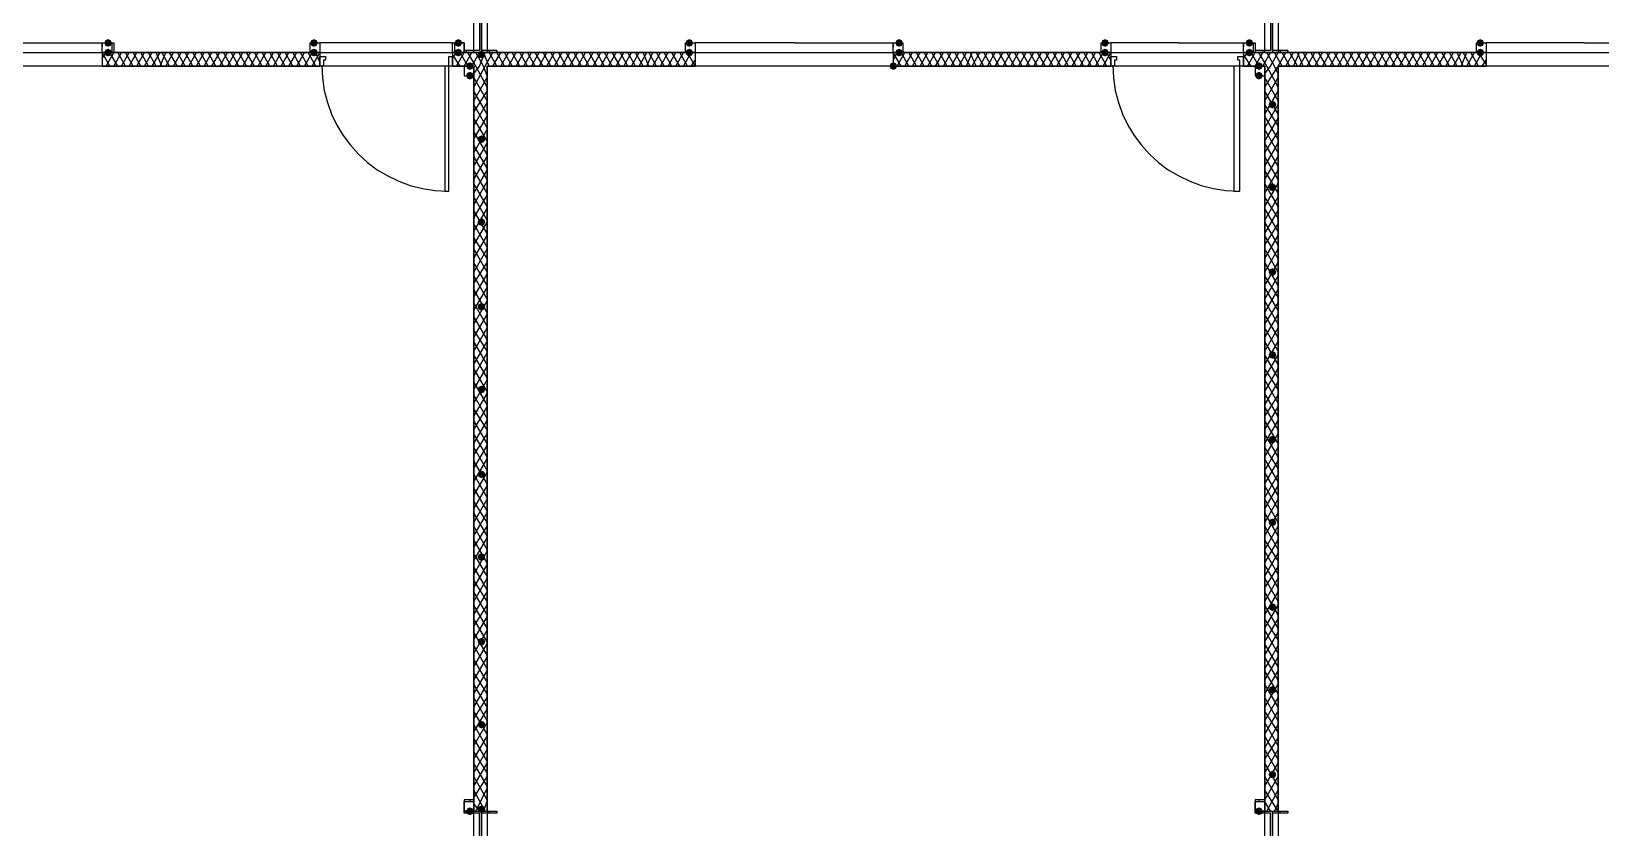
# Model space of a CAD drawing. Header units: millimetres. Extents: x 0 to 420, y 0 to 297.
# Drawn here: x 158.71 to 193.23, y 123.3 to 140.8 of the extents above; entities that cross this region are included whole.
import ezdxf

# ---------------------------------------------------------------- set-up
doc = ezdxf.new("R2010")
doc.units = ezdxf.units.MM
doc.layers.get('0').update_dxf_attribs({"linetype": 'CONTINUOUS'})

msp = doc.modelspace()

# ---------------------------------------------------------------- hatches: boundary and pattern name
at = {"true_color": 0x000007}
for points in [[(160.485667, 140.546667), (160.460796, 140.486871), (160.401, 140.462), (160.341204, 140.486871), (160.316333, 140.546667), (160.341204, 140.606462), (160.401, 140.631333), (160.460796, 140.606463)], [(165.015333, 140.546667), (164.990463, 140.486871), (164.930667, 140.462), (164.870871, 140.486871), (164.846, 140.546667), (164.870871, 140.606462), (164.930667, 140.631333), (164.990462, 140.606463)], [(168.190333, 140.546667), (168.165462, 140.486871), (168.105667, 140.462), (168.045871, 140.486871), (168.021, 140.546667), (168.045871, 140.606462), (168.105667, 140.631333), (168.165462, 140.606463)], [(173.270333, 140.546667), (173.245463, 140.486871), (173.185667, 140.462), (173.125871, 140.486871), (173.101, 140.546667), (173.125871, 140.606462), (173.185667, 140.631333), (173.245462, 140.606463)], [(177.884667, 140.546667), (177.859796, 140.486871), (177.8, 140.462), (177.740204, 140.486871), (177.715333, 140.546667), (177.740204, 140.606462), (177.8, 140.631333), (177.859796, 140.606463)], [(182.414333, 140.546667), (182.389463, 140.486871), (182.329667, 140.462), (182.269871, 140.486871), (182.245, 140.546667), (182.269871, 140.606462), (182.329667, 140.631333), (182.389462, 140.606463)], [(185.589333, 140.546667), (185.564463, 140.486871), (185.504667, 140.462), (185.444871, 140.486871), (185.42, 140.546667), (185.444871, 140.606462), (185.504667, 140.631333), (185.564462, 140.606463)], [(190.669333, 140.546667), (190.644463, 140.486871), (190.584667, 140.462), (190.524871, 140.486871), (190.5, 140.546667), (190.524871, 140.606462), (190.584667, 140.631333), (190.644462, 140.606463)], [(160.485667, 140.335), (160.460796, 140.275204), (160.401, 140.250333), (160.341204, 140.275204), (160.316333, 140.335), (160.341204, 140.394796), (160.401, 140.419667), (160.460796, 140.394796)], [(165.015333, 140.335), (164.990463, 140.275204), (164.930667, 140.250333), (164.870871, 140.275204), (164.846, 140.335), (164.870871, 140.394796), (164.930667, 140.419667), (164.990462, 140.394796)], [(168.190333, 140.335), (168.165462, 140.275204), (168.105667, 140.250333), (168.045871, 140.275204), (168.021, 140.335), (168.045871, 140.394796), (168.105667, 140.419667), (168.165462, 140.394796)], [(168.698333, 140.292667), (168.673463, 140.232871), (168.613667, 140.208), (168.553871, 140.232871), (168.529, 140.292667), (168.553871, 140.352462), (168.613667, 140.377333), (168.673462, 140.352463)], [(173.270333, 140.335), (173.245463, 140.275204), (173.185667, 140.250333), (173.125871, 140.275204), (173.101, 140.335), (173.125871, 140.394796), (173.185667, 140.419667), (173.245462, 140.394796)], [(177.884667, 140.335), (177.859796, 140.275204), (177.8, 140.250333), (177.740204, 140.275204), (177.715333, 140.335), (177.740204, 140.394796), (177.8, 140.419667), (177.859796, 140.394796)], [(182.414333, 140.335), (182.389463, 140.275204), (182.329667, 140.250333), (182.269871, 140.275204), (182.245, 140.335), (182.269871, 140.394796), (182.329667, 140.419667), (182.389462, 140.394796)], [(185.589333, 140.335), (185.564463, 140.275204), (185.504667, 140.250333), (185.444871, 140.275204), (185.42, 140.335), (185.444871, 140.394796), (185.504667, 140.419667), (185.564462, 140.394796)], [(190.669333, 140.335), (190.644463, 140.275204), (190.584667, 140.250333), (190.524871, 140.275204), (190.5, 140.335), (190.524871, 140.394796), (190.584667, 140.419667), (190.644462, 140.394796)], [(168.444333, 140.038667), (168.419463, 139.978871), (168.359667, 139.954), (168.299871, 139.978871), (168.275, 140.038667), (168.299871, 140.098462), (168.359667, 140.123333), (168.419462, 140.098463)], [(168.444333, 139.827), (168.419463, 139.767204), (168.359667, 139.742333), (168.299871, 139.767204), (168.275, 139.827), (168.299871, 139.886796), (168.359667, 139.911667), (168.419462, 139.886796)], [(177.757667, 140.038667), (177.732796, 139.978871), (177.673, 139.954), (177.613204, 139.978871), (177.588333, 140.038667), (177.613204, 140.098462), (177.673, 140.123333), (177.732796, 140.098463)], [(185.801, 140.038667), (185.776129, 139.978871), (185.716333, 139.954), (185.656538, 139.978871), (185.631667, 140.038667), (185.656537, 140.098462), (185.716333, 140.123333), (185.776129, 140.098463)], [(185.801, 139.827), (185.776129, 139.767204), (185.716333, 139.742333), (185.656538, 139.767204), (185.631667, 139.827), (185.656537, 139.886796), (185.716333, 139.911667), (185.776129, 139.886796)], [(186.097333, 139.192), (186.072463, 139.132204), (186.012667, 139.107333), (185.952871, 139.132204), (185.928, 139.192), (185.952871, 139.251796), (186.012667, 139.276667), (186.072462, 139.251796)], [(168.698333, 138.43), (168.673463, 138.370204), (168.613667, 138.345333), (168.553871, 138.370204), (168.529, 138.43), (168.553871, 138.489796), (168.613667, 138.514667), (168.673462, 138.489796)], [(186.097333, 137.371667), (186.072463, 137.311871), (186.012667, 137.287), (185.952871, 137.311871), (185.928, 137.371667), (185.952871, 137.431462), (186.012667, 137.456333), (186.072462, 137.431463)], [(168.698333, 136.609667), (168.673463, 136.549871), (168.613667, 136.525), (168.553871, 136.549871), (168.529, 136.609667), (168.553871, 136.669462), (168.613667, 136.694333), (168.673462, 136.669463)], [(186.097333, 135.509), (186.072463, 135.449204), (186.012667, 135.424333), (185.952871, 135.449204), (185.928, 135.509), (185.952871, 135.568796), (186.012667, 135.593667), (186.072462, 135.568796)], [(168.698333, 134.747), (168.673463, 134.687204), (168.613667, 134.662333), (168.553871, 134.687204), (168.529, 134.747), (168.553871, 134.806796), (168.613667, 134.831667), (168.673462, 134.806796)], [(186.097333, 133.688667), (186.072463, 133.628871), (186.012667, 133.604), (185.952871, 133.628871), (185.928, 133.688667), (185.952871, 133.748462), (186.012667, 133.773333), (186.072462, 133.748463)], [(168.698333, 132.926667), (168.673463, 132.866871), (168.613667, 132.842), (168.553871, 132.866871), (168.529, 132.926667), (168.553871, 132.986462), (168.613667, 133.011333), (168.673462, 132.986463)], [(186.097333, 131.826), (186.072463, 131.766204), (186.012667, 131.741333), (185.952871, 131.766204), (185.928, 131.826), (185.952871, 131.885796), (186.012667, 131.910667), (186.072462, 131.885796)], [(168.698333, 131.064), (168.673463, 131.004204), (168.613667, 130.979333), (168.553871, 131.004204), (168.529, 131.064), (168.553871, 131.123796), (168.613667, 131.148667), (168.673462, 131.123796)], [(186.097333, 130.005667), (186.072463, 129.945871), (186.012667, 129.921), (185.952871, 129.945871), (185.928, 130.005667), (185.952871, 130.065462), (186.012667, 130.090333), (186.072462, 130.065463)], [(168.698333, 129.243667), (168.673463, 129.183871), (168.613667, 129.159), (168.553871, 129.183871), (168.529, 129.243667), (168.553871, 129.303462), (168.613667, 129.328333), (168.673462, 129.303463)], [(186.097333, 128.143), (186.072463, 128.083204), (186.012667, 128.058333), (185.952871, 128.083204), (185.928, 128.143), (185.952871, 128.202796), (186.012667, 128.227667), (186.072462, 128.202796)], [(168.698333, 127.381), (168.673463, 127.321204), (168.613667, 127.296333), (168.553871, 127.321204), (168.529, 127.381), (168.553871, 127.440796), (168.613667, 127.465667), (168.673462, 127.440796)], [(186.097333, 126.322667), (186.072463, 126.262871), (186.012667, 126.238), (185.952871, 126.262871), (185.928, 126.322667), (185.952871, 126.382462), (186.012667, 126.407333), (186.072462, 126.382463)], [(168.698333, 125.560667), (168.673463, 125.500871), (168.613667, 125.476), (168.553871, 125.500871), (168.529, 125.560667), (168.553871, 125.620462), (168.613667, 125.645333), (168.673462, 125.620463)], [(186.097333, 124.46), (186.072463, 124.400204), (186.012667, 124.375333), (185.952871, 124.400204), (185.928, 124.46), (185.952871, 124.519796), (186.012667, 124.544667), (186.072462, 124.519796)], [(168.444333, 123.655667), (168.419463, 123.595871), (168.359667, 123.571), (168.299871, 123.595871), (168.275, 123.655667), (168.299871, 123.715462), (168.359667, 123.740333), (168.419462, 123.715463)], [(168.698333, 123.698), (168.673463, 123.638204), (168.613667, 123.613333), (168.553871, 123.638204), (168.529, 123.698), (168.553871, 123.757796), (168.613667, 123.782667), (168.673462, 123.757796)], [(185.801, 123.655667), (185.776129, 123.595871), (185.716333, 123.571), (185.656538, 123.595871), (185.631667, 123.655667), (185.656537, 123.715462), (185.716333, 123.740333), (185.776129, 123.715463)]]:
    msp.add_hatch(color=0, dxfattribs=at).paths.add_polyline_path(points, flags=0)

# ---------------------------------------------------------------- linework, layer by layer
at = {"color": 0, "true_color": 0x000007}
for points in [[(168.444333, 140.335), (168.444333, 151.468667), (151.341667, 151.468667), (151.341667, 140.335)], [(185.843333, 151.468667), (168.740667, 151.468667), (168.740667, 140.335), (185.843333, 140.335)], [(203.242333, 140.335), (203.242333, 151.468667), (186.139667, 151.468667), (186.139667, 140.335)], [(168.952333, 141.054667), (168.232667, 141.054667), (168.232667, 141.012333), (168.571333, 141.012333), (168.571333, 140.377333), (168.232667, 140.377333), (168.232667, 140.335), (168.952333, 140.335), (168.952333, 140.377333), (168.613667, 140.377333), (168.613667, 141.012333), (168.952333, 141.012333)], [(186.351333, 141.054667), (185.631667, 141.054667), (185.631667, 141.012333), (185.970333, 141.012333), (185.970333, 140.377333), (185.631667, 140.377333), (185.631667, 140.335), (186.351333, 140.335), (186.351333, 140.377333), (186.012667, 140.377333), (186.012667, 141.012333), (186.351333, 141.012333)], [(164.846, 140.546667), (165.057667, 140.546667), (165.057667, 140.335), (164.846, 140.335), (164.846, 140.546667), (165.057667, 140.546667), (165.057667, 140.335), (164.846, 140.335)], [(167.978667, 140.546667), (168.232667, 140.546667), (168.232667, 140.335), (167.978667, 140.335)], [(168.021, 140.546667), (168.021, 140.335), (168.232667, 140.335), (168.232667, 140.546667)], [(173.101, 140.546667), (173.312667, 140.546667), (173.312667, 140.335), (173.101, 140.335), (173.101, 140.546667), (173.312667, 140.546667), (173.312667, 140.335), (173.101, 140.335)], [(182.245, 140.546667), (182.456667, 140.546667), (182.456667, 140.335), (182.245, 140.335), (182.245, 140.546667), (182.456667, 140.546667), (182.456667, 140.335), (182.245, 140.335)], [(190.5, 140.546667), (190.711667, 140.546667), (190.711667, 140.335), (190.5, 140.335), (190.5, 140.546667), (190.711667, 140.546667), (190.711667, 140.335), (190.5, 140.335)], [(165.184667, 140.250333), (165.184667, 140.165667), (165.142333, 140.165667), (165.142333, 140.038667), (165.057667, 140.038667), (165.057667, 140.250333)], [(165.057667, 140.038667), (165.057667, 140.250333)], [(167.978667, 140.250333), (167.978667, 140.038667), (167.894, 140.038667), (167.894, 140.165667), (167.894, 140.250333)], [(167.978667, 140.038667), (167.978667, 140.250333)], [(182.583667, 140.250333), (182.583667, 140.165667), (182.541333, 140.165667), (182.541333, 140.038667), (182.456667, 140.038667), (182.456667, 140.250333)], [(182.456667, 140.038667), (182.456667, 140.250333)], [(185.377667, 140.250333), (185.377667, 140.038667), (185.293, 140.038667), (185.293, 140.165667), (185.250667, 140.165667), (185.250667, 140.250333)], [(185.377667, 140.038667), (185.377667, 140.250333)], [(151.595667, 140.038667), (151.341667, 140.038667), (151.341667, 105.537), (168.444333, 105.537), (168.444333, 140.038667), (164.761333, 140.038667)], [(167.894, 137.287), (167.894, 140.038667), (167.809333, 140.038667), (167.809333, 137.287)], [(168.444333, 140.038667), (168.232667, 140.038667), (168.232667, 139.827), (168.444333, 139.827), (168.444333, 140.038667), (168.232667, 140.038667), (168.232667, 139.827), (168.444333, 139.827)], [(168.740667, 105.537), (185.843333, 105.537), (185.843333, 140.038667), (182.160333, 140.038667), (168.994667, 140.038667), (168.740667, 140.038667)], [(185.293, 137.287), (185.293, 140.038667), (185.166, 140.038667), (185.166, 137.287)], [(185.843333, 140.038667), (185.631667, 140.038667), (185.631667, 139.827), (185.843333, 139.827), (185.843333, 140.038667), (185.631667, 140.038667), (185.631667, 139.827), (185.843333, 139.827)], [(186.139667, 105.537), (203.242333, 105.537), (203.242333, 140.038667), (199.559333, 140.038667), (186.351333, 140.038667), (186.139667, 140.038667)], [(168.444333, 123.909667), (168.232667, 123.909667), (168.232667, 123.655667), (168.444333, 123.655667)], [(168.444333, 123.867333), (168.444333, 123.655667), (168.232667, 123.655667), (168.232667, 123.867333)], [(168.952333, 122.936), (168.232667, 122.936), (168.232667, 122.978333), (168.571333, 122.978333), (168.571333, 123.613333), (168.232667, 123.613333), (168.232667, 123.655667), (168.952333, 123.655667), (168.952333, 123.613333), (168.613667, 123.613333), (168.613667, 122.978333), (168.952333, 122.978333)], [(185.843333, 123.909667), (185.631667, 123.909667), (185.631667, 123.655667), (185.843333, 123.655667)], [(185.843333, 123.867333), (185.843333, 123.655667), (185.631667, 123.655667), (185.631667, 123.867333)], [(186.351333, 122.936), (185.631667, 122.936), (185.631667, 122.978333), (185.970333, 122.978333), (185.970333, 123.613333), (185.631667, 123.613333), (185.631667, 123.655667), (186.351333, 123.655667), (186.351333, 123.613333), (186.012667, 123.613333), (186.012667, 122.978333), (186.351333, 122.978333)]]:
    msp.add_lwpolyline(points, close=True, dxfattribs=at)
for points in [[(168.613667, 141.054667), (168.613667, 140.335)], [(186.012667, 141.054667), (186.012667, 140.335)], [(158.115, 140.546667), (160.274, 140.546667), (160.485667, 140.546667), (160.485667, 140.335), (160.274, 140.335), (160.274, 140.546667), (160.528, 140.546667), (160.528, 140.335), (160.274, 140.335), (160.274, 140.546667), (160.274, 140.462)], [(166.539333, 140.546667), (165.057667, 140.546667), (165.057667, 140.462)], [(167.978667, 140.462), (167.978667, 140.546667), (166.539333, 140.546667)], [(175.514, 140.546667), (173.312667, 140.546667), (173.312667, 140.462)], [(175.514, 140.546667), (177.673, 140.546667), (177.884667, 140.546667), (177.884667, 140.335), (177.673, 140.335), (177.673, 140.546667), (177.884667, 140.546667), (177.884667, 140.335), (177.673, 140.335), (177.673, 140.546667), (177.673, 140.462)], [(183.938333, 140.546667), (182.456667, 140.546667), (182.456667, 140.462)], [(183.938333, 140.546667), (185.377667, 140.546667), (185.589333, 140.546667), (185.589333, 140.335), (185.377667, 140.335), (185.377667, 140.546667), (185.631667, 140.546667), (185.631667, 140.335), (185.377667, 140.335), (185.377667, 140.546667), (185.377667, 140.462)], [(192.870667, 140.546667), (190.711667, 140.546667), (190.711667, 140.462)], [(192.870667, 140.546667), (195.072, 140.546667), (195.283667, 140.546667), (195.283667, 140.335), (195.072, 140.335), (195.072, 140.546667), (195.283667, 140.546667), (195.283667, 140.335), (195.072, 140.335), (195.072, 140.546667), (195.072, 140.462)], [(158.115, 140.335), (160.274, 140.335), (160.274, 140.462)], [(160.274, 140.208), (160.358667, 140.335)], [(160.443333, 140.038667), (160.274, 140.335)], [(160.274, 140.335), (160.274, 140.038667)], [(160.274, 140.335), (160.274, 140.038667)], [(165.057667, 140.335), (160.274, 140.335)], [(160.358667, 140.038667), (160.528, 140.335)], [(160.612667, 140.038667), (160.443333, 140.335)], [(160.528, 140.038667), (160.697333, 140.335)], [(160.782, 140.038667), (160.612667, 140.335)], [(160.697333, 140.038667), (160.866667, 140.335)], [(160.951333, 140.038667), (160.782, 140.335)], [(160.866667, 140.038667), (161.036, 140.335)], [(161.120667, 140.038667), (160.951333, 140.335)], [(161.036, 140.038667), (161.205333, 140.335)], [(161.29, 140.038667), (161.120667, 140.335)], [(161.205333, 140.038667), (161.374667, 140.335)], [(161.459333, 140.038667), (161.29, 140.335)], [(161.374667, 140.038667), (161.544, 140.335)], [(161.586333, 140.038667), (161.459333, 140.335)], [(161.544, 140.038667), (161.671, 140.335)], [(161.755667, 140.038667), (161.586333, 140.335)], [(161.671, 140.038667), (161.840333, 140.335)], [(161.925, 140.038667), (161.755667, 140.335)], [(161.840333, 140.038667), (162.009667, 140.335)], [(162.094333, 140.038667), (161.925, 140.335)], [(162.009667, 140.038667), (162.179, 140.335)], [(162.263667, 140.038667), (162.094333, 140.335)], [(162.179, 140.038667), (162.348333, 140.335)], [(162.433, 140.038667), (162.263667, 140.335)], [(162.348333, 140.038667), (162.517667, 140.335)], [(162.602333, 140.038667), (162.433, 140.335)], [(162.517667, 140.038667), (162.687, 140.335)], [(162.771667, 140.038667), (162.602333, 140.335)], [(162.687, 140.038667), (162.856333, 140.335)], [(162.941, 140.038667), (162.771667, 140.335)], [(162.856333, 140.038667), (163.025667, 140.335)], [(163.110333, 140.038667), (162.941, 140.335)], [(163.025667, 140.038667), (163.195, 140.335)], [(163.279667, 140.038667), (163.110333, 140.335)], [(163.195, 140.038667), (163.364333, 140.335)], [(163.449, 140.038667), (163.279667, 140.335)], [(163.364333, 140.038667), (163.533667, 140.335)], [(163.618333, 140.038667), (163.449, 140.335)], [(163.533667, 140.038667), (163.703, 140.335)], [(163.787667, 140.038667), (163.618333, 140.335)], [(163.703, 140.038667), (163.872333, 140.335)], [(163.957, 140.038667), (163.787667, 140.335)], [(163.872333, 140.038667), (164.041667, 140.335)], [(164.126333, 140.038667), (163.957, 140.335)], [(164.041667, 140.038667), (164.211, 140.335)], [(164.295667, 140.038667), (164.126333, 140.335)], [(164.211, 140.038667), (164.380333, 140.335)], [(164.465, 140.038667), (164.295667, 140.335)], [(164.380333, 140.038667), (164.549667, 140.335)], [(164.634333, 140.038667), (164.465, 140.335)], [(164.549667, 140.038667), (164.719, 140.335)], [(164.803667, 140.038667), (164.634333, 140.335)], [(164.719, 140.038667), (164.888333, 140.335)], [(164.973, 140.038667), (164.803667, 140.335)], [(164.888333, 140.038667), (165.057667, 140.335)], [(165.057667, 140.123333), (164.973, 140.335)], [(165.057667, 140.462), (165.057667, 140.335), (166.539333, 140.335)], [(165.057667, 140.335), (165.057667, 140.250333), (165.057667, 140.038667)], [(165.057667, 140.335), (165.057667, 140.250333)], [(166.539333, 140.335), (167.978667, 140.335), (167.978667, 140.462)], [(167.978667, 140.208), (168.063333, 140.335)], [(167.978667, 140.335), (167.978667, 140.250333), (167.978667, 140.038667)], [(167.978667, 140.335), (167.978667, 140.250333)], [(173.312667, 140.335), (167.978667, 140.335)], [(168.148, 140.038667), (167.978667, 140.292667)], [(168.063333, 140.038667), (168.232667, 140.335)], [(168.317333, 140.038667), (168.148, 140.335)], [(168.232667, 140.038667), (168.402, 140.335)], [(168.275, 140.377333), (168.275, 140.335)], [(168.486667, 140.038667), (168.317333, 140.335)], [(168.402, 140.038667), (168.571333, 140.335)], [(168.444333, 140.377333), (168.444333, 140.335)], [(168.656, 140.038667), (168.486667, 140.335)], [(168.571333, 140.038667), (168.698333, 140.335)], [(168.783, 140.038667), (168.656, 140.335)], [(168.698333, 140.038667), (168.867667, 140.335)], [(168.783, 140.377333), (168.783, 140.335)], [(168.952333, 140.038667), (168.783, 140.335)], [(168.867667, 140.038667), (169.037, 140.335)], [(168.952333, 140.377333), (168.952333, 140.335)], [(169.121667, 140.038667), (168.952333, 140.335)], [(169.037, 140.038667), (169.206333, 140.335)], [(169.291, 140.038667), (169.121667, 140.335)], [(169.206333, 140.038667), (169.375667, 140.335)], [(169.460333, 140.038667), (169.291, 140.335)], [(169.375667, 140.038667), (169.545, 140.335)], [(169.629667, 140.038667), (169.460333, 140.335)], [(169.545, 140.038667), (169.714333, 140.335)], [(169.799, 140.038667), (169.629667, 140.335)], [(169.714333, 140.038667), (169.883667, 140.335)], [(169.968333, 140.038667), (169.799, 140.335)], [(169.883667, 140.038667), (170.053, 140.335)], [(170.137667, 140.038667), (169.968333, 140.335)], [(170.053, 140.038667), (170.222333, 140.335)], [(170.307, 140.038667), (170.137667, 140.335)], [(170.222333, 140.038667), (170.391667, 140.335)], [(170.476333, 140.038667), (170.307, 140.335)], [(170.391667, 140.038667), (170.561, 140.335)], [(170.645667, 140.038667), (170.476333, 140.335)], [(170.561, 140.038667), (170.730333, 140.335)], [(170.815, 140.038667), (170.645667, 140.335)], [(170.730333, 140.038667), (170.899667, 140.335)], [(170.984333, 140.038667), (170.815, 140.335)], [(170.899667, 140.038667), (171.069, 140.335)], [(171.153667, 140.038667), (170.984333, 140.335)], [(171.069, 140.038667), (171.238333, 140.335)], [(171.323, 140.038667), (171.153667, 140.335)], [(171.238333, 140.038667), (171.407667, 140.335)], [(171.492333, 140.038667), (171.323, 140.335)], [(171.407667, 140.038667), (171.577, 140.335)], [(171.661667, 140.038667), (171.492333, 140.335)], [(171.577, 140.038667), (171.746333, 140.335)], [(171.831, 140.038667), (171.661667, 140.335)], [(171.746333, 140.038667), (171.915667, 140.335)], [(172.000333, 140.038667), (171.831, 140.335)], [(171.915667, 140.038667), (172.085, 140.335)], [(172.169667, 140.038667), (172.000333, 140.335)], [(172.085, 140.038667), (172.254333, 140.335)], [(172.296667, 140.038667), (172.169667, 140.335)], [(172.254333, 140.038667), (172.381333, 140.335)], [(172.466, 140.038667), (172.296667, 140.335)], [(172.381333, 140.038667), (172.550667, 140.335)], [(172.635333, 140.038667), (172.466, 140.335)], [(172.550667, 140.038667), (172.72, 140.335)], [(172.804667, 140.038667), (172.635333, 140.335)], [(172.72, 140.038667), (172.889333, 140.335)], [(172.974, 140.038667), (172.804667, 140.335)], [(172.889333, 140.038667), (173.058667, 140.335)], [(173.143333, 140.038667), (172.974, 140.335)], [(173.058667, 140.038667), (173.228, 140.335)], [(173.312667, 140.038667), (173.143333, 140.335)], [(173.228, 140.038667), (173.312667, 140.165667)], [(173.312667, 140.462), (173.312667, 140.335), (175.514, 140.335)], [(173.312667, 140.335), (173.312667, 140.038667)], [(173.312667, 140.335), (173.312667, 140.038667)], [(175.514, 140.335), (177.673, 140.335), (177.673, 140.462)], [(177.673, 140.165667), (177.757667, 140.335)], [(177.842333, 140.038667), (177.673, 140.335)], [(177.673, 140.335), (177.673, 140.038667)], [(177.673, 140.335), (177.673, 140.038667)], [(182.456667, 140.335), (177.673, 140.335)], [(177.757667, 140.038667), (177.927, 140.335)], [(178.011667, 140.038667), (177.842333, 140.335)], [(177.927, 140.038667), (178.096333, 140.335)], [(178.181, 140.038667), (178.011667, 140.335)], [(178.096333, 140.038667), (178.265667, 140.335)], [(178.350333, 140.038667), (178.181, 140.335)], [(178.265667, 140.038667), (178.435, 140.335)], [(178.519667, 140.038667), (178.350333, 140.335)], [(178.435, 140.038667), (178.604333, 140.335)], [(178.689, 140.038667), (178.519667, 140.335)], [(178.604333, 140.038667), (178.773667, 140.335)], [(178.858333, 140.038667), (178.689, 140.335)], [(178.773667, 140.038667), (178.943, 140.335)], [(179.027667, 140.038667), (178.858333, 140.335)], [(178.943, 140.038667), (179.112333, 140.335)], [(179.197, 140.038667), (179.027667, 140.335)], [(179.112333, 140.038667), (179.281667, 140.335)], [(179.366333, 140.038667), (179.197, 140.335)], [(179.281667, 140.038667), (179.408667, 140.335)], [(179.493333, 140.038667), (179.366333, 140.335)], [(179.408667, 140.038667), (179.578, 140.335)], [(179.662667, 140.038667), (179.493333, 140.335)], [(179.578, 140.038667), (179.747333, 140.335)], [(179.832, 140.038667), (179.662667, 140.335)], [(179.747333, 140.038667), (179.916667, 140.335)], [(180.001333, 140.038667), (179.832, 140.335)], [(179.916667, 140.038667), (180.086, 140.335)], [(180.170667, 140.038667), (180.001333, 140.335)], [(180.086, 140.038667), (180.255333, 140.335)], [(180.34, 140.038667), (180.170667, 140.335)], [(180.255333, 140.038667), (180.424667, 140.335)], [(180.509333, 140.038667), (180.34, 140.335)], [(180.424667, 140.038667), (180.594, 140.335)], [(180.678667, 140.038667), (180.509333, 140.335)], [(180.594, 140.038667), (180.763333, 140.335)], [(180.848, 140.038667), (180.678667, 140.335)], [(180.763333, 140.038667), (180.932667, 140.335)], [(181.017333, 140.038667), (180.848, 140.335)], [(180.932667, 140.038667), (181.102, 140.335)], [(181.186667, 140.038667), (181.017333, 140.335)], [(181.102, 140.038667), (181.271333, 140.335)], [(181.356, 140.038667), (181.186667, 140.335)], [(181.271333, 140.038667), (181.440667, 140.335)], [(181.525333, 140.038667), (181.356, 140.335)], [(181.440667, 140.038667), (181.61, 140.335)], [(181.694667, 140.038667), (181.525333, 140.335)], [(181.61, 140.038667), (181.779333, 140.335)], [(181.864, 140.038667), (181.694667, 140.335)], [(181.779333, 140.038667), (181.948667, 140.335)], [(182.033333, 140.038667), (181.864, 140.335)], [(181.948667, 140.038667), (182.118, 140.335)], [(182.202667, 140.038667), (182.033333, 140.335)], [(182.118, 140.038667), (182.287333, 140.335)], [(182.372, 140.038667), (182.202667, 140.335)], [(182.287333, 140.038667), (182.456667, 140.335)], [(182.456667, 140.165667), (182.372, 140.335)], [(182.456667, 140.462), (182.456667, 140.335), (183.938333, 140.335)], [(182.456667, 140.335), (182.456667, 140.250333), (182.456667, 140.038667)], [(182.456667, 140.335), (182.456667, 140.250333)], [(183.938333, 140.335), (185.377667, 140.335), (185.377667, 140.462)], [(185.377667, 140.208), (185.462333, 140.335)], [(185.377667, 140.335), (185.377667, 140.250333), (185.377667, 140.038667)], [(185.377667, 140.335), (185.377667, 140.250333)], [(190.711667, 140.335), (185.377667, 140.335)], [(185.547, 140.038667), (185.377667, 140.292667)], [(185.462333, 140.038667), (185.631667, 140.335)], [(185.716333, 140.038667), (185.547, 140.335)], [(185.631667, 140.377333), (185.631667, 140.335)], [(185.631667, 140.038667), (185.801, 140.335)], [(185.885667, 140.038667), (185.716333, 140.335)], [(185.801, 140.377333), (185.801, 140.335)], [(185.801, 140.038667), (185.970333, 140.335)], [(186.055, 140.038667), (185.885667, 140.335)], [(185.970333, 140.038667), (186.139667, 140.335)], [(186.224333, 140.038667), (186.055, 140.335)], [(186.139667, 140.038667), (186.309, 140.335)], [(186.182, 140.377333), (186.182, 140.335)], [(186.393667, 140.038667), (186.224333, 140.335)], [(186.309, 140.038667), (186.478333, 140.335)], [(186.351333, 140.377333), (186.351333, 140.335)], [(186.563, 140.038667), (186.393667, 140.335)], [(186.478333, 140.038667), (186.605333, 140.335)], [(186.69, 140.038667), (186.563, 140.335)], [(186.605333, 140.038667), (186.774667, 140.335)], [(186.859333, 140.038667), (186.69, 140.335)], [(186.774667, 140.038667), (186.944, 140.335)], [(187.028667, 140.038667), (186.859333, 140.335)], [(186.944, 140.038667), (187.113333, 140.335)], [(187.198, 140.038667), (187.028667, 140.335)], [(187.113333, 140.038667), (187.282667, 140.335)], [(187.367333, 140.038667), (187.198, 140.335)], [(187.282667, 140.038667), (187.452, 140.335)], [(187.536667, 140.038667), (187.367333, 140.335)], [(187.452, 140.038667), (187.621333, 140.335)], [(187.706, 140.038667), (187.536667, 140.335)], [(187.621333, 140.038667), (187.790667, 140.335)], [(187.875333, 140.038667), (187.706, 140.335)], [(187.790667, 140.038667), (187.96, 140.335)], [(188.044667, 140.038667), (187.875333, 140.335)], [(187.96, 140.038667), (188.129333, 140.335)], [(188.214, 140.038667), (188.044667, 140.335)], [(188.129333, 140.038667), (188.298667, 140.335)], [(188.383333, 140.038667), (188.214, 140.335)], [(188.298667, 140.038667), (188.468, 140.335)], [(188.552667, 140.038667), (188.383333, 140.335)], [(188.468, 140.038667), (188.637333, 140.335)], [(188.722, 140.038667), (188.552667, 140.335)], [(188.637333, 140.038667), (188.806667, 140.335)], [(188.891333, 140.038667), (188.722, 140.335)], [(188.806667, 140.038667), (188.976, 140.335)], [(189.060667, 140.038667), (188.891333, 140.335)], [(188.976, 140.038667), (189.145333, 140.335)], [(189.23, 140.038667), (189.060667, 140.335)], [(189.145333, 140.038667), (189.314667, 140.335)], [(189.399333, 140.038667), (189.23, 140.335)], [(189.314667, 140.038667), (189.484, 140.335)], [(189.568667, 140.038667), (189.399333, 140.335)], [(189.484, 140.038667), (189.653333, 140.335)], [(189.738, 140.038667), (189.568667, 140.335)], [(189.653333, 140.038667), (189.822667, 140.335)], [(189.907333, 140.038667), (189.738, 140.335)], [(189.822667, 140.038667), (189.992, 140.335)], [(190.076667, 140.038667), (189.907333, 140.335)], [(189.992, 140.038667), (190.161333, 140.335)], [(190.203667, 140.038667), (190.076667, 140.335)], [(190.161333, 140.038667), (190.288333, 140.335)], [(190.373, 140.038667), (190.203667, 140.335)], [(190.288333, 140.038667), (190.457667, 140.335)], [(190.542333, 140.038667), (190.373, 140.335)], [(190.457667, 140.038667), (190.627, 140.335)], [(190.711667, 140.081), (190.542333, 140.335)], [(190.627, 140.038667), (190.711667, 140.165667)], [(190.711667, 140.462), (190.711667, 140.335), (192.870667, 140.335)], [(190.711667, 140.335), (190.711667, 140.038667)], [(190.711667, 140.335), (190.711667, 140.038667)], [(192.870667, 140.335), (195.072, 140.335), (195.072, 140.462)], [(160.274, 140.038667), (165.057667, 140.038667)], [(165.057667, 140.038667), (165.057667, 140.081)], [(165.1, 140.059833), (165.114316, 139.776327), (165.156334, 139.501011), (165.224661, 139.235278), (165.317903, 138.980521), (165.434666, 138.738136), (165.573556, 138.509516), (165.73318, 138.296054), (165.912144, 138.099144), (166.109054, 137.92018), (166.322516, 137.760556), (166.551136, 137.621666), (166.793521, 137.504903), (167.048278, 137.411661), (167.314011, 137.343334), (167.589327, 137.301316), (167.872833, 137.287)], [(167.978667, 140.038667), (168.444333, 140.038667)], [(168.444333, 139.869333), (168.571333, 140.038667)], [(168.444333, 139.573), (168.698333, 140.038667)], [(168.444333, 140.038667), (168.444333, 123.655667), (168.740667, 123.655667), (168.740667, 140.038667)], [(168.740667, 139.573), (168.486667, 140.038667)], [(168.740667, 139.827), (168.656, 140.038667)], [(168.740667, 140.038667), (173.312667, 140.038667)], [(177.673, 140.038667), (182.456667, 140.038667)], [(182.456667, 140.038667), (182.456667, 140.081)], [(182.499, 140.059833), (182.513316, 139.776327), (182.555334, 139.501011), (182.623661, 139.235278), (182.716903, 138.980521), (182.833666, 138.738136), (182.972556, 138.509516), (183.13218, 138.296054), (183.311144, 138.099144), (183.508054, 137.92018), (183.721516, 137.760556), (183.950136, 137.621666), (184.192521, 137.504903), (184.447278, 137.411661), (184.713011, 137.343334), (184.988327, 137.301316), (185.271833, 137.287)], [(185.377667, 140.038667), (185.843333, 140.038667)], [(185.843333, 139.869333), (185.970333, 140.038667)], [(185.843333, 139.573), (186.139667, 140.038667)], [(185.843333, 140.038667), (185.843333, 123.655667), (186.139667, 123.655667), (186.139667, 140.038667)], [(186.139667, 139.573), (185.885667, 140.038667)], [(186.139667, 139.869333), (186.055, 140.038667)], [(186.139667, 140.038667), (190.711667, 140.038667)], [(168.444333, 139.276667), (168.740667, 139.784667)], [(168.740667, 139.276667), (168.444333, 139.784667)], [(168.444333, 139.022667), (168.740667, 139.488333)], [(168.740667, 138.980333), (168.444333, 139.488333)], [(185.843333, 139.276667), (186.139667, 139.784667)], [(186.139667, 139.276667), (185.843333, 139.784667)], [(185.843333, 138.980333), (186.139667, 139.488333)], [(186.139667, 138.980333), (185.843333, 139.488333)], [(168.444333, 138.726333), (168.740667, 139.234333)], [(168.740667, 138.684), (168.444333, 139.192)], [(185.843333, 138.684), (186.139667, 139.192)], [(186.139667, 138.726333), (185.843333, 139.192)], [(168.444333, 138.43), (168.740667, 138.938)], [(168.740667, 138.387667), (168.444333, 138.895667)], [(186.139667, 138.43), (185.843333, 138.938)], [(185.843333, 138.387667), (186.139667, 138.895667)], [(168.444333, 138.133667), (168.740667, 138.641667)], [(168.740667, 138.091333), (168.444333, 138.599333)], [(186.139667, 138.133667), (185.843333, 138.641667)], [(185.843333, 138.133667), (186.139667, 138.599333)], [(168.444333, 137.837333), (168.740667, 138.345333)], [(168.740667, 137.795), (168.444333, 138.303)], [(185.843333, 137.837333), (186.139667, 138.345333)], [(186.139667, 137.837333), (185.843333, 138.345333)], [(168.444333, 137.541), (168.740667, 138.049)], [(168.740667, 137.541), (168.444333, 138.049)], [(168.444333, 137.244667), (168.740667, 137.752667)], [(168.740667, 137.244667), (168.444333, 137.752667)], [(185.843333, 137.541), (186.139667, 138.049)], [(186.139667, 137.541), (185.843333, 138.049)], [(185.843333, 137.244667), (186.139667, 137.752667)], [(186.139667, 137.244667), (185.843333, 137.752667)], [(168.444333, 136.990667), (168.740667, 137.498667)], [(168.740667, 136.948333), (168.444333, 137.456333)], [(185.843333, 136.948333), (186.139667, 137.456333)], [(186.139667, 136.948333), (185.843333, 137.456333)], [(168.444333, 136.694333), (168.740667, 137.202333)], [(168.740667, 136.652), (168.444333, 137.16)], [(185.843333, 136.652), (186.139667, 137.16)], [(186.139667, 136.694333), (185.843333, 137.16)], [(168.444333, 136.398), (168.740667, 136.906)], [(168.740667, 136.355667), (168.444333, 136.863667)], [(186.139667, 136.398), (185.843333, 136.906)], [(185.843333, 136.355667), (186.139667, 136.863667)], [(168.444333, 136.101667), (168.740667, 136.609667)], [(168.740667, 136.059333), (168.444333, 136.567333)], [(186.139667, 136.101667), (185.843333, 136.609667)], [(185.843333, 136.101667), (186.139667, 136.567333)], [(168.444333, 135.805333), (168.740667, 136.313333)], [(168.740667, 135.805333), (168.444333, 136.271)], [(168.444333, 135.509), (168.740667, 136.017)], [(168.740667, 135.509), (168.444333, 136.017)], [(185.843333, 135.805333), (186.139667, 136.313333)], [(186.139667, 135.805333), (185.843333, 136.313333)], [(185.843333, 135.509), (186.139667, 136.017)], [(186.139667, 135.509), (185.843333, 136.017)], [(168.444333, 135.255), (168.740667, 135.720667)], [(168.740667, 135.212667), (168.444333, 135.720667)], [(185.843333, 135.212667), (186.139667, 135.720667)], [(186.139667, 135.212667), (185.843333, 135.720667)], [(168.444333, 134.958667), (168.740667, 135.466667)], [(168.740667, 134.916333), (168.444333, 135.424333)], [(185.843333, 134.916333), (186.139667, 135.424333)], [(186.139667, 134.958667), (185.843333, 135.424333)], [(168.444333, 134.662333), (168.740667, 135.170333)], [(168.740667, 134.62), (168.444333, 135.128)], [(186.139667, 134.662333), (185.843333, 135.170333)], [(185.843333, 134.62), (186.139667, 135.128)], [(168.444333, 134.366), (168.740667, 134.874)], [(168.740667, 134.323667), (168.444333, 134.831667)], [(186.139667, 134.366), (185.843333, 134.874)], [(185.843333, 134.366), (186.139667, 134.831667)], [(168.444333, 134.069667), (168.740667, 134.577667)], [(168.740667, 134.027333), (168.444333, 134.535333)], [(168.444333, 133.773333), (168.740667, 134.281333)], [(185.843333, 134.069667), (186.139667, 134.577667)], [(186.139667, 134.069667), (185.843333, 134.577667)], [(185.843333, 133.773333), (186.139667, 134.281333)], [(186.139667, 133.773333), (185.843333, 134.281333)], [(168.740667, 133.773333), (168.444333, 134.239)], [(168.444333, 133.477), (168.740667, 133.985)], [(168.740667, 133.477), (168.444333, 133.985)], [(185.843333, 133.477), (186.139667, 133.985)], [(186.139667, 133.477), (185.843333, 133.985)], [(168.444333, 133.223), (168.740667, 133.731)], [(168.740667, 133.180667), (168.444333, 133.688667)], [(185.843333, 133.180667), (186.139667, 133.688667)], [(186.139667, 133.180667), (185.843333, 133.688667)], [(168.444333, 132.926667), (168.740667, 133.434667)], [(168.740667, 132.884333), (168.444333, 133.392333)], [(185.843333, 132.884333), (186.139667, 133.392333)], [(186.139667, 132.926667), (185.843333, 133.392333)], [(168.444333, 132.630333), (168.740667, 133.138333)], [(168.740667, 132.588), (168.444333, 133.096)], [(186.139667, 132.630333), (185.843333, 133.138333)], [(185.843333, 132.588), (186.139667, 133.096)], [(168.444333, 132.334), (168.740667, 132.842)], [(168.740667, 132.291667), (168.444333, 132.799667)], [(168.444333, 132.037667), (168.740667, 132.545667)], [(186.139667, 132.334), (185.843333, 132.842)], [(185.843333, 132.334), (186.139667, 132.799667)], [(185.843333, 132.037667), (186.139667, 132.545667)], [(186.139667, 132.037667), (185.843333, 132.545667)], [(168.740667, 132.037667), (168.444333, 132.503333)], [(168.444333, 131.741333), (168.740667, 132.249333)], [(168.740667, 131.741333), (168.444333, 132.249333)], [(185.843333, 131.741333), (186.139667, 132.249333)], [(186.139667, 131.741333), (185.843333, 132.249333)], [(168.444333, 131.487333), (168.740667, 131.953)], [(168.740667, 131.445), (168.444333, 131.953)], [(185.843333, 131.445), (186.139667, 131.953)], [(186.139667, 131.445), (185.843333, 131.953)], [(168.444333, 131.191), (168.740667, 131.699)], [(168.740667, 131.148667), (168.444333, 131.656667)], [(185.843333, 131.148667), (186.139667, 131.656667)], [(186.139667, 131.191), (185.843333, 131.656667)], [(168.444333, 130.894667), (168.740667, 131.402667)], [(168.740667, 130.852333), (168.444333, 131.360333)], [(186.139667, 130.894667), (185.843333, 131.402667)], [(185.843333, 130.852333), (186.139667, 131.360333)], [(168.444333, 130.598333), (168.740667, 131.106333)], [(168.740667, 130.556), (168.444333, 131.064)], [(186.139667, 130.598333), (185.843333, 131.106333)], [(185.843333, 130.556), (186.139667, 131.064)], [(168.444333, 130.302), (168.740667, 130.81)], [(168.740667, 130.259667), (168.444333, 130.767667)], [(168.444333, 130.005667), (168.740667, 130.513667)], [(168.740667, 130.005667), (168.444333, 130.471333)], [(185.843333, 130.302), (186.139667, 130.81)], [(186.139667, 130.302), (185.843333, 130.81)], [(185.843333, 130.005667), (186.139667, 130.513667)], [(186.139667, 130.005667), (185.843333, 130.513667)], [(168.444333, 129.709333), (168.740667, 130.217333)], [(168.740667, 129.709333), (168.444333, 130.217333)], [(185.843333, 129.709333), (186.139667, 130.217333)], [(186.139667, 129.709333), (185.843333, 130.217333)], [(168.444333, 129.455333), (168.740667, 129.921)], [(168.740667, 129.413), (168.444333, 129.921)], [(185.843333, 129.413), (186.139667, 129.921)], [(186.139667, 129.413), (185.843333, 129.921)], [(168.444333, 129.159), (168.740667, 129.667)], [(168.740667, 129.116667), (168.444333, 129.624667)], [(185.843333, 129.116667), (186.139667, 129.624667)], [(186.139667, 129.159), (185.843333, 129.624667)], [(168.444333, 128.862667), (168.740667, 129.370667)], [(168.740667, 128.820333), (168.444333, 129.328333)], [(186.139667, 128.862667), (185.843333, 129.370667)], [(185.843333, 128.820333), (186.139667, 129.328333)], [(168.444333, 128.566333), (168.740667, 129.074333)], [(168.740667, 128.524), (168.444333, 129.032)], [(168.444333, 128.27), (168.740667, 128.778)], [(186.139667, 128.566333), (185.843333, 129.074333)], [(185.843333, 128.566333), (186.139667, 129.032)], [(185.843333, 128.27), (186.139667, 128.778)], [(186.139667, 128.27), (185.843333, 128.778)], [(168.740667, 128.27), (168.444333, 128.735667)], [(168.444333, 127.973667), (168.740667, 128.481667)], [(168.740667, 127.973667), (168.444333, 128.481667)], [(185.843333, 127.973667), (186.139667, 128.481667)], [(186.139667, 127.973667), (185.843333, 128.481667)], [(168.444333, 127.719667), (168.740667, 128.185333)], [(168.740667, 127.677333), (168.444333, 128.185333)], [(185.843333, 127.677333), (186.139667, 128.185333)], [(186.139667, 127.677333), (185.843333, 128.185333)], [(168.444333, 127.423333), (168.740667, 127.931333)], [(168.740667, 127.381), (168.444333, 127.889)], [(185.843333, 127.381), (186.139667, 127.889)], [(186.139667, 127.423333), (185.843333, 127.889)], [(168.444333, 127.127), (168.740667, 127.635)], [(168.740667, 127.084667), (168.444333, 127.592667)], [(186.139667, 127.127), (185.843333, 127.635)], [(185.843333, 127.084667), (186.139667, 127.592667)], [(168.444333, 126.830667), (168.740667, 127.338667)], [(168.740667, 126.788333), (168.444333, 127.296333)], [(168.444333, 126.534333), (168.740667, 127.042333)], [(186.139667, 126.830667), (185.843333, 127.338667)], [(185.843333, 126.788333), (186.139667, 127.296333)], [(185.843333, 126.534333), (186.139667, 127.042333)], [(186.139667, 126.534333), (185.843333, 127.042333)], [(168.740667, 126.492), (168.444333, 127)], [(168.444333, 126.238), (168.740667, 126.746)], [(168.740667, 126.238), (168.444333, 126.703667)], [(185.843333, 126.238), (186.139667, 126.746)], [(186.139667, 126.238), (185.843333, 126.746)], [(168.444333, 125.941667), (168.740667, 126.449667)], [(168.740667, 125.941667), (168.444333, 126.449667)], [(185.843333, 125.941667), (186.139667, 126.449667)], [(186.139667, 125.941667), (185.843333, 126.449667)], [(168.444333, 125.687667), (168.740667, 126.153333)], [(168.740667, 125.645333), (168.444333, 126.153333)], [(185.843333, 125.645333), (186.139667, 126.153333)], [(186.139667, 125.645333), (185.843333, 126.153333)], [(168.444333, 125.391333), (168.740667, 125.899333)], [(168.740667, 125.349), (168.444333, 125.857)], [(185.843333, 125.349), (186.139667, 125.857)], [(186.139667, 125.391333), (185.843333, 125.857)], [(168.444333, 125.095), (168.740667, 125.603)], [(168.740667, 125.052667), (168.444333, 125.560667)], [(168.444333, 124.798667), (168.740667, 125.306667)], [(186.139667, 125.095), (185.843333, 125.603)], [(185.843333, 125.052667), (186.139667, 125.560667)], [(186.139667, 124.798667), (185.843333, 125.306667)], [(168.740667, 124.756333), (168.444333, 125.264333)], [(168.444333, 124.502333), (168.740667, 125.010333)], [(168.740667, 124.502333), (168.444333, 124.968)], [(185.843333, 124.798667), (186.139667, 125.264333)], [(185.843333, 124.502333), (186.139667, 125.010333)], [(186.139667, 124.502333), (185.843333, 125.010333)], [(168.444333, 124.206), (168.740667, 124.714)], [(168.740667, 124.206), (168.444333, 124.714)], [(185.843333, 124.206), (186.139667, 124.714)], [(186.139667, 124.206), (185.843333, 124.714)], [(168.444333, 123.952), (168.740667, 124.417667)], [(168.740667, 123.909667), (168.444333, 124.417667)], [(185.843333, 123.909667), (186.139667, 124.417667)], [(186.139667, 123.909667), (185.843333, 124.417667)], [(168.698333, 123.655667), (168.444333, 124.121333)], [(168.486667, 123.655667), (168.740667, 124.163667)], [(186.139667, 123.655667), (185.843333, 124.121333)], [(185.885667, 123.655667), (186.139667, 124.121333)], [(168.275, 123.613333), (168.275, 123.655667)], [(168.359667, 123.909667), (168.359667, 123.867333)], [(168.571333, 123.655667), (168.444333, 123.825)], [(168.444333, 123.613333), (168.444333, 123.655667)], [(168.613667, 122.936), (168.613667, 123.655667)], [(168.656, 123.655667), (168.740667, 123.867333)], [(168.783, 123.613333), (168.783, 123.655667)], [(168.952333, 123.613333), (168.952333, 123.655667)], [(185.631667, 123.613333), (185.631667, 123.655667)], [(185.716333, 123.909667), (185.716333, 123.867333)], [(185.801, 123.613333), (185.801, 123.655667)], [(185.970333, 123.655667), (185.843333, 123.867333)], [(186.012667, 122.936), (186.012667, 123.655667)], [(186.055, 123.655667), (186.139667, 123.825)], [(186.182, 123.613333), (186.182, 123.655667)], [(186.351333, 123.613333), (186.351333, 123.655667)]]:
    msp.add_lwpolyline(points, dxfattribs=at)

doc.saveas('drawing.dxf')
